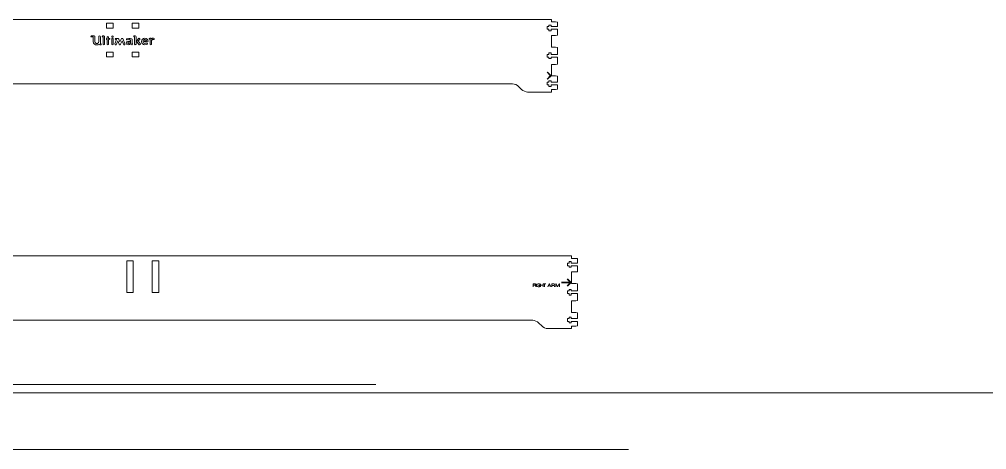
# Model space of a CAD drawing. Header units: millimetres. Extents: x -1390 to 6316, y -1840 to 2435.
# Drawn here: x 938 to 1682, y -700 to -369 of the extents above; entities that cross this region are included whole.
import ezdxf

# ---------------------------------------------------------------- set-up
doc = ezdxf.new("R2010")
doc.units = ezdxf.units.MM
for name, color, linetype, lineweight, true_color in [('New Front Stage', 1, 'CONTINUOUS', 0, 0xff0000), ('New Front Stage Text', 5, 'CONTINUOUS', 0, 0x0000ff), ('New Rear Stage', 1, 'CONTINUOUS', 0, 0xff0000), ('New Rear Stage Text', 5, 'CONTINUOUS', 0, 0x0000ff), ('Referance lines', 3, 'CONTINUOUS', 0, 0x00ff00)]:
    doc.layers.add(name, color=color, linetype=linetype, lineweight=lineweight, true_color=true_color)

msp = doc.modelspace()

# ---------------------------------------------------------------- linework, layer by layer
at = {"layer": 'New Front Stage', "color": 1, "true_color": 0xff0000}
for p, q in [((1347.36, -368.99), (694.54, -368.99)), ((1277.04, -418.59), (724.71, -418.59))]:
    msp.add_line(p, q, dxfattribs=at)
for points in [[(1005.26, -375.79), (1005.26, -371.96), (1010.38, -371.96), (1010.38, -375.79), (1005.26, -375.79), (1005.26, -375.79)], [(1024.87, -375.79), (1024.87, -371.96), (1029.99, -371.96), (1029.99, -375.79), (1024.87, -375.79), (1024.87, -375.79)], [(1347.36, -368.99), (1347.36, -371.01), (1350.61, -371.01), (1352.08, -371.21), (1352.08, -374.59), (1347.17, -374.59), (1347.17, -373.47), (1345.49, -373.47), (1345.49, -374.59), (1344.27, -374.59), (1344.27, -376.67), (1345.49, -376.67), (1345.49, -377.79), (1347.17, -377.79), (1347.17, -376.67), (1352.08, -376.67), (1352.08, -381.25), (1350.61, -381.45), (1347.36, -381.45), (1347.36, -390.39), (1350.61, -390.39), (1352.08, -390.59), (1352.08, -395.97), (1347.17, -395.97), (1347.17, -394.85), (1345.49, -394.85), (1345.49, -395.97), (1344.27, -395.97), (1344.27, -398.05), (1345.49, -398.05), (1345.49, -399.17), (1347.17, -399.17), (1347.17, -398.05), (1352.08, -398.05), (1352.08, -403.43), (1350.61, -403.63), (1347.36, -403.63), (1347.36, -412.57), (1350.61, -412.57), (1352.08, -412.77), (1352.08, -417.35), (1347.17, -417.35), (1347.17, -416.23), (1345.49, -416.23), (1345.49, -417.35), (1344.27, -417.35), (1344.27, -419.43), (1345.49, -419.43), (1345.49, -420.55), (1347.17, -420.55), (1347.17, -419.43), (1352.08, -419.43), (1352.08, -422.81), (1350.61, -423.01), (1347.36, -423.01), (1347.36, -424.99), (1329.14, -424.99)], [(995.6, -381.73), (993.66, -381.73), (993.66, -381.73)], [(993.66, -382.5), (994.92, -382.5), (994.92, -386.01)], [(996.31, -386.13), (996.31, -382.43)], [(999.26, -382.43), (999.26, -386.13)], [(1000.72, -387.83), (1000.65, -387.83), (1000.64, -386.11)], [(1000.65, -386.01), (1000.65, -382.43)], [(1003.09, -381.73), (1002.36, -381.73), (1002.36, -381.73)], [(1002.36, -382.5), (1002.54, -382.5), (1002.54, -387.98)], [(1003.75, -387.98), (1003.75, -382.35)], [(1005.53, -384.48), (1005.61, -384.48), (1005.63, -384.56), (1005.63, -388.01)], [(1005.63, -382.8), (1005.63, -383.71), (1005.55, -383.71)], [(1006.24, -382.19), (1006.24, -382.19)], [(1007.34, -383.71), (1006.85, -383.71), (1006.85, -382.8)], [(1006.85, -388.01), (1006.85, -384.46), (1007.34, -384.46)], [(1009.23, -384.2), (1009.23, -387.98)], [(1009.84, -381.7), (1009.84, -381.7)], [(1009.84, -383.59), (1009.84, -383.59)], [(1010.44, -387.98), (1010.44, -384.2)], [(1012.32, -384.44), (1012.94, -384.44), (1011.75, -387.75)], [(1013.68, -383.67), (1012.32, -383.67)], [(1012.89, -388.16), (1013.85, -385.46), (1013.85, -385.46)], [(1013.83, -383.68), (1013.82, -383.68), (1013.77, -383.68)], [(1013.85, -385.46), (1014.99, -388.17)], [(1016.45, -384.23), (1015.54, -386.38), (1014.63, -384.23)], [(1016.09, -388.17), (1017.23, -385.46), (1018.19, -388.16)], [(1019.33, -387.75), (1018.07, -384.25)], [(1021.08, -384.77), (1022.45, -384.56), (1022.85, -384.56)], [(1022.28, -383.68), (1021.1, -383.88)], [(1023.79, -385.09), (1023.79, -386.77)], [(1025.01, -387.22), (1025.01, -384.92)], [(1027.24, -381.73), (1026.5, -381.73), (1026.5, -381.73)], [(1026.5, -382.5), (1026.75, -382.5), (1026.75, -387.98)], [(1027.36, -381.74), (1027.31, -381.74)], [(1027.97, -387.98), (1027.97, -382.35)], [(1029.88, -383.83), (1028.69, -385.15)], [(1028.84, -386.46), (1030.14, -388.3)], [(1031.14, -387.6), (1029.68, -385.64), (1030.76, -384.51)], [(1030.35, -383.59), (1030.35, -383.59)], [(1034.53, -386.27), (1034.55, -386.28)], [(1036.02, -385.52), (1036.03, -385.6), (1034.61, -385.6)], [(1034.61, -386.28), (1036.45, -386.28)], [(1034.76, -383.59), (1034.76, -383.59)], [(1036.53, -386.27), (1036.64, -386.27)], [(1039.17, -383.58), (1038.43, -383.58), (1038.43, -383.58)], [(1038.43, -384.35), (1038.68, -384.35), (1038.68, -387.98)], [(1039.29, -383.59), (1039.25, -383.59)], [(1040.02, -384), (1039.94, -384.28), (1039.87, -384)], [(1039.9, -387.98), (1039.9, -385.18), (1040.68, -384.59), (1041.38, -384.59)], [(1041.38, -383.57), (1040.59, -383.57)], [(999.75, -388.09), (999.88, -388), (999.88, -388.21)], [(1000.26, -388.6), (1000.72, -388.6)], [(1005.26, -397.94), (1005.26, -394.11), (1010.38, -394.11), (1010.38, -397.94), (1005.26, -397.94), (1005.26, -397.94)], [(1015.1, -388.34), (1015.12, -388.36)], [(1015.4, -388.52), (1015.42, -388.6), (1015.44, -388.52)], [(1015.64, -388.52), (1015.69, -388.59), (1015.68, -388.52)], [(1015.96, -388.36), (1015.98, -388.34)], [(1023.74, -387.82), (1023.87, -387.68), (1023.87, -387.68)], [(1023.87, -387.68), (1023.88, -387.86)], [(1024.87, -397.94), (1024.87, -394.11), (1029.99, -394.11), (1029.99, -397.94), (1024.87, -397.94), (1024.87, -397.94)], [(1036.33, -387.44), (1034.81, -387.67)], [(1034.81, -388.59), (1036.31, -388.38)], [(1317.55, -418.59), (1269.87, -418.59)], [(1324.49, -422.83), (1322.2, -420.75)]]:
    msp.add_lwpolyline(points, dxfattribs=at)
for points in [[(993.66, -381.73), (993.45, -381.73), (993.28, -381.9), (993.28, -382.12)], [(993.28, -382.12), (993.28, -382.33), (993.45, -382.5), (993.66, -382.5)], [(994.92, -386.01), (994.92, -388.17), (996.48, -388.63), (997.79, -388.63)], [(995.71, -381.75), (995.66, -381.73), (995.63, -381.73), (995.6, -381.73)], [(996.31, -382.43), (996.31, -382.05), (996.08, -381.78), (995.71, -381.75)], [(997.79, -387.54), (996.82, -387.54), (996.31, -387.05), (996.31, -386.13)], [(999.26, -386.13), (999.26, -387.05), (998.75, -387.54), (997.79, -387.54)], [(999.95, -381.74), (999.53, -381.74), (999.26, -382.01), (999.26, -382.43)], [(1000.65, -382.43), (1000.65, -382.01), (1000.37, -381.74), (999.95, -381.74)], [(1000.64, -386.11), (1000.65, -386.08), (1000.65, -386.04), (1000.65, -386.01)], [(1002.36, -381.73), (1002.14, -381.73), (1001.97, -381.9), (1001.97, -382.12)], [(1001.97, -382.12), (1001.97, -382.33), (1002.14, -382.5), (1002.36, -382.5)], [(1003.18, -381.74), (1003.14, -381.73), (1003.12, -381.73), (1003.09, -381.73)], [(1003.75, -382.35), (1003.75, -381.97), (1003.55, -381.76), (1003.18, -381.74)], [(1005.55, -383.71), (1005.32, -383.71), (1005.15, -383.88), (1005.15, -384.1)], [(1005.15, -384.1), (1005.15, -384.31), (1005.32, -384.48), (1005.53, -384.48)], [(1006.24, -382.19), (1005.85, -382.19), (1005.63, -382.41), (1005.63, -382.8)], [(1006.85, -382.8), (1006.85, -382.41), (1006.63, -382.19), (1006.24, -382.19)], [(1007.88, -384.08), (1007.88, -383.89), (1007.81, -383.71), (1007.34, -383.71)], [(1007.34, -384.46), (1007.81, -384.46), (1007.88, -384.28), (1007.88, -384.08)], [(1009.84, -381.7), (1009.49, -381.7), (1009.2, -381.99), (1009.2, -382.34)], [(1009.2, -382.34), (1009.2, -382.69), (1009.49, -382.97), (1009.84, -382.97)], [(1009.84, -383.59), (1009.42, -383.59), (1009.23, -383.78), (1009.23, -384.2)], [(1010.47, -382.34), (1010.47, -381.99), (1010.19, -381.7), (1009.84, -381.7)], [(1009.84, -382.97), (1010.19, -382.97), (1010.47, -382.69), (1010.47, -382.34)], [(1010.44, -384.2), (1010.44, -383.79), (1010.25, -383.59), (1009.84, -383.59)], [(1012.32, -383.67), (1012.11, -383.67), (1011.93, -383.84), (1011.93, -384.06)], [(1011.93, -384.06), (1011.93, -384.27), (1012.11, -384.44), (1012.32, -384.44)], [(1013.77, -383.68), (1013.74, -383.68), (1013.71, -383.67), (1013.68, -383.67)], [(1014.63, -384.23), (1014.51, -383.9), (1014.18, -383.69), (1013.83, -383.68)], [(1017.26, -383.68), (1016.9, -383.68), (1016.57, -383.9), (1016.45, -384.23)], [(1018.07, -384.25), (1017.95, -383.91), (1017.62, -383.68), (1017.26, -383.68)], [(1022.3, -385.77), (1020.99, -385.92), (1020.45, -386.35), (1020.45, -387.27)], [(1021.1, -383.88), (1020.88, -383.92), (1020.62, -384.04), (1020.62, -384.35)], [(1020.62, -384.35), (1020.62, -384.53), (1020.74, -384.81), (1021.08, -384.77)], [(1021.67, -387.2), (1021.67, -386.66), (1022.15, -386.52), (1022.61, -386.45)], [(1025.01, -384.92), (1025.01, -384.05), (1024.19, -383.68), (1022.28, -383.68)], [(1022.36, -385.76), (1022.32, -385.76), (1022.3, -385.77), (1022.3, -385.77)], [(1022.84, -386.06), (1022.77, -385.8), (1022.51, -385.76), (1022.36, -385.76)], [(1023.79, -386.77), (1023.79, -387.29), (1023.34, -387.84), (1022.5, -387.84)], [(1022.61, -386.45), (1022.61, -386.45), (1022.75, -386.42), (1022.82, -386.31)], [(1022.61, -386.45), (1022.61, -386.45), (1022.61, -386.45), (1022.61, -386.45)], [(1022.82, -386.31), (1022.86, -386.24), (1022.86, -386.16), (1022.84, -386.06)], [(1022.85, -384.56), (1023.16, -384.56), (1023.79, -384.56), (1023.79, -385.09)], [(1026.5, -381.73), (1026.29, -381.73), (1026.12, -381.9), (1026.12, -382.12)], [(1026.12, -382.12), (1026.12, -382.33), (1026.29, -382.5), (1026.5, -382.5)], [(1027.31, -381.74), (1027.29, -381.73), (1027.26, -381.73), (1027.24, -381.73)], [(1027.97, -382.35), (1027.97, -381.95), (1027.75, -381.74), (1027.36, -381.74)], [(1028.69, -385.15), (1028.68, -385.16), (1028.49, -385.34), (1028.49, -385.7)], [(1028.49, -385.7), (1028.49, -386.08), (1028.84, -386.46), (1028.84, -386.46)], [(1030.35, -383.59), (1030.15, -383.59), (1029.98, -383.72), (1029.88, -383.83)], [(1030.92, -384.13), (1030.92, -383.82), (1030.62, -383.59), (1030.35, -383.59)], [(1030.76, -384.51), (1030.86, -384.39), (1030.92, -384.33), (1030.92, -384.13)], [(1034.76, -383.59), (1033.21, -383.59), (1032.25, -384.58), (1032.25, -386.18)], [(1032.25, -386.18), (1032.25, -387.29), (1032.92, -388.59), (1034.81, -388.59)], [(1033.47, -386.35), (1033.46, -386.31), (1033.35, -385.34), (1033.86, -384.78)], [(1034.81, -387.67), (1034.01, -387.67), (1033.47, -387.14), (1033.47, -386.35)], [(1033.86, -384.78), (1034.08, -384.52), (1034.4, -384.39), (1034.79, -384.39)], [(1034.61, -385.6), (1034.42, -385.6), (1034.27, -385.76), (1034.27, -385.94)], [(1034.27, -385.94), (1034.27, -386.1), (1034.37, -386.23), (1034.53, -386.27)], [(1034.55, -386.28), (1034.58, -386.28), (1034.59, -386.28), (1034.61, -386.28)], [(1037.16, -385.75), (1037.16, -384.7), (1036.32, -383.59), (1034.76, -383.59)], [(1034.79, -384.39), (1035.42, -384.39), (1035.92, -384.85), (1036.02, -385.52)], [(1036.45, -386.28), (1036.47, -386.28), (1036.5, -386.28), (1036.53, -386.27)], [(1036.64, -386.27), (1037.07, -386.27), (1037.16, -386.17), (1037.16, -385.75)], [(1038.43, -383.58), (1038.22, -383.58), (1038.05, -383.75), (1038.05, -383.97)], [(1038.05, -383.97), (1038.05, -384.18), (1038.22, -384.35), (1038.43, -384.35)], [(1039.25, -383.59), (1039.22, -383.58), (1039.19, -383.58), (1039.17, -383.58)], [(1039.87, -384), (1039.81, -383.73), (1039.6, -383.59), (1039.29, -383.59)], [(1040.59, -383.57), (1040.33, -383.57), (1040.09, -383.75), (1040.02, -384)], [(1041.98, -384.17), (1041.98, -383.84), (1041.71, -383.57), (1041.38, -383.57)], [(1041.38, -384.59), (1041.78, -384.59), (1041.98, -384.45), (1041.98, -384.17)], [(997.79, -388.63), (998.61, -388.63), (999.27, -388.45), (999.75, -388.09)], [(999.88, -388.21), (999.88, -388.42), (1000.05, -388.6), (1000.26, -388.6)], [(1001.11, -388.21), (1001.11, -388), (1000.94, -387.83), (1000.72, -387.83)], [(1000.72, -388.6), (1000.94, -388.6), (1001.11, -388.42), (1001.11, -388.21)], [(1002.54, -387.98), (1002.54, -388.37), (1002.75, -388.59), (1003.15, -388.59)], [(1003.15, -388.59), (1003.54, -388.59), (1003.75, -388.37), (1003.75, -387.98)], [(1005.63, -388.01), (1005.63, -388.4), (1005.85, -388.62), (1006.24, -388.62)], [(1006.24, -388.62), (1006.63, -388.62), (1006.85, -388.4), (1006.85, -388.01)], [(1009.23, -387.98), (1009.23, -388.39), (1009.43, -388.59), (1009.84, -388.59)], [(1009.84, -388.59), (1010.25, -388.59), (1010.44, -388.39), (1010.44, -387.98)], [(1011.75, -387.75), (1011.64, -388.07), (1011.81, -388.41), (1012.12, -388.52)], [(1012.12, -388.52), (1012.42, -388.63), (1012.78, -388.46), (1012.89, -388.16)], [(1014.99, -388.17), (1015, -388.2), (1015.02, -388.23), (1015.03, -388.26)], [(1015.03, -388.26), (1015.07, -388.3), (1015.08, -388.32), (1015.1, -388.34)], [(1015.12, -388.36), (1015.14, -388.38), (1015.16, -388.4), (1015.19, -388.42)], [(1015.19, -388.42), (1015.24, -388.45), (1015.27, -388.47), (1015.3, -388.48)], [(1015.3, -388.48), (1015.35, -388.5), (1015.38, -388.51), (1015.4, -388.52)], [(1015.44, -388.52), (1015.51, -388.54), (1015.58, -388.54), (1015.64, -388.52)], [(1015.68, -388.52), (1015.7, -388.51), (1015.73, -388.5), (1015.75, -388.49)], [(1015.75, -388.49), (1015.81, -388.47), (1015.84, -388.45), (1015.87, -388.43)], [(1015.87, -388.43), (1015.92, -388.4), (1015.94, -388.38), (1015.96, -388.36)], [(1015.98, -388.34), (1016, -388.32), (1016.01, -388.3), (1016.03, -388.28)], [(1016.03, -388.28), (1016.06, -388.23), (1016.08, -388.2), (1016.09, -388.17)], [(1018.19, -388.16), (1018.3, -388.46), (1018.65, -388.63), (1018.96, -388.52)], [(1018.96, -388.52), (1019.27, -388.41), (1019.44, -388.07), (1019.33, -387.75)], [(1020.45, -387.27), (1020.45, -388.09), (1021.2, -388.59), (1021.92, -388.59)], [(1022.5, -387.84), (1022.02, -387.84), (1021.67, -387.57), (1021.67, -387.2)], [(1021.92, -388.59), (1022.69, -388.59), (1023.27, -388.34), (1023.74, -387.82)], [(1023.88, -387.86), (1023.9, -388.34), (1024.14, -388.59), (1024.61, -388.59)], [(1024.61, -388.59), (1024.87, -388.59), (1025.15, -388.42), (1025.15, -388.14)], [(1025.11, -387.92), (1025.07, -387.78), (1025.01, -387.59), (1025.01, -387.22)], [(1025.15, -388.14), (1025.15, -388.07), (1025.13, -388.01), (1025.11, -387.92)], [(1026.75, -387.98), (1026.75, -388.37), (1026.96, -388.59), (1027.36, -388.59)], [(1027.36, -388.59), (1027.75, -388.59), (1027.97, -388.37), (1027.97, -387.98)], [(1030.14, -388.3), (1030.27, -388.49), (1030.46, -388.59), (1030.7, -388.59)], [(1030.7, -388.59), (1031.01, -388.59), (1031.27, -388.32), (1031.27, -388)], [(1031.27, -388), (1031.27, -387.85), (1031.23, -387.72), (1031.14, -387.6)], [(1036.31, -388.38), (1036.59, -388.33), (1036.87, -388.13), (1036.83, -387.8)], [(1036.83, -387.8), (1036.81, -387.6), (1036.66, -387.39), (1036.33, -387.44)], [(1038.68, -387.98), (1038.68, -388.37), (1038.9, -388.59), (1039.29, -388.59)], [(1039.29, -388.59), (1039.68, -388.59), (1039.9, -388.37), (1039.9, -387.98)], [(1322.2, -420.75), (1321.2, -419.56), (1319.11, -418.59), (1317.55, -418.59)], [(1329.14, -424.99), (1327.58, -424.99), (1325.49, -424.02), (1324.49, -422.83)]]:
    msp.add_open_spline(points, degree=3, dxfattribs=at)
at = {"layer": 'New Front Stage Text', "color": 5, "true_color": 0x0000ff}
for points in [[(1346.5, -412.54), (1344.1, -414.94)], [(1344.11, -409.74), (1346.5, -412.14)], [(1344.41, -409.55), (1347.19, -412.34), (1344.41, -415.12)]]:
    msp.add_lwpolyline(points, dxfattribs=at)
at = {"layer": 'New Rear Stage', "color": 1, "true_color": 0xff0000}
for p, q in [((710.04, -550.86), (1362.83, -550.86)), ((1360.96, -556.46), (1359.74, -556.46)), ((1359.74, -556.46), (1359.74, -558.54)), ((1362.64, -555.34), (1360.96, -555.34)), ((1360.96, -555.34), (1360.96, -556.46)), ((1362.64, -556.46), (1362.64, -555.34)), ((1367.55, -556.46), (1362.64, -556.46)), ((1362.83, -550.86), (1362.83, -552.88)), ((1362.83, -552.88), (1366.09, -552.88)), ((1366.09, -552.88), (1367.55, -553.08)), ((1367.55, -553.08), (1367.55, -556.46)), ((1359.74, -558.54), (1360.96, -558.54)), ((1360.96, -558.54), (1360.96, -559.66)), ((1360.96, -559.66), (1362.64, -559.66)), ((1362.64, -559.66), (1362.64, -558.54)), ((1362.64, -558.54), (1367.55, -558.54)), ((1366.09, -563.32), (1362.83, -563.32)), ((1362.83, -563.32), (1362.83, -572.26)), ((1367.55, -563.12), (1366.09, -563.32)), ((1367.55, -558.54), (1367.55, -563.12)), ((1362.83, -572.26), (1366.09, -572.26)), ((1366.09, -572.26), (1367.55, -572.46)), ((1367.55, -572.46), (1367.55, -577.84)), ((1360.96, -577.84), (1359.74, -577.84)), ((1359.74, -577.84), (1359.74, -579.92)), ((1359.74, -579.92), (1360.96, -579.92)), ((1362.64, -576.72), (1360.96, -576.72)), ((1360.96, -576.72), (1360.96, -577.84)), ((1360.96, -579.92), (1360.96, -581.04)), ((1362.64, -577.84), (1362.64, -576.72)), ((1367.55, -577.84), (1362.64, -577.84)), ((1362.64, -581.04), (1362.64, -579.92)), ((1362.64, -579.92), (1367.55, -579.92)), ((1367.55, -579.92), (1367.55, -585.3)), ((1360.96, -581.04), (1362.64, -581.04)), ((1366.09, -585.5), (1362.83, -585.5)), ((1362.83, -585.5), (1362.83, -594.44)), ((1367.55, -585.3), (1366.09, -585.5)), ((1362.83, -594.44), (1366.09, -594.44)), ((1366.09, -594.44), (1367.55, -594.64)), ((1367.55, -594.64), (1367.55, -599.22)), ((1292.37, -600.46), (740.04, -600.46)), ((1360.96, -599.22), (1359.74, -599.22)), ((1359.74, -599.22), (1359.74, -601.3)), ((1359.74, -601.3), (1360.96, -601.3)), ((1362.64, -598.1), (1360.96, -598.1)), ((1360.96, -598.1), (1360.96, -599.22)), ((1360.96, -601.3), (1360.96, -602.42)), ((1360.96, -602.42), (1362.64, -602.42)), ((1362.64, -599.22), (1362.64, -598.1)), ((1367.55, -599.22), (1362.64, -599.22)), ((1362.64, -602.42), (1362.64, -601.3)), ((1362.64, -601.3), (1367.55, -601.3)), ((1367.55, -601.3), (1367.55, -604.68)), ((1362.83, -606.86), (1344.61, -606.86)), ((1366.09, -604.88), (1362.83, -604.88)), ((1362.83, -604.88), (1362.83, -606.86)), ((1367.55, -604.68), (1366.09, -604.88))]:
    msp.add_line(p, q, dxfattribs=at)
for points in [[(1025.81, -554.63), (1025.81, -579.02), (1020.85, -579.02), (1020.85, -554.63), (1025.81, -554.63), (1025.81, -554.63)], [(1045.42, -554.63), (1045.42, -579.02), (1040.46, -579.02), (1040.46, -554.63), (1045.42, -554.63), (1045.42, -554.63)], [(1285.34, -600.46), (1333.02, -600.46)], [(1337.67, -602.62), (1339.96, -604.7)], [(1344.61, -606.86), (1362.83, -606.86), (1362.83, -606.86)]]:
    msp.add_lwpolyline(points, dxfattribs=at)
for points in [[(1333.02, -600.46), (1334.58, -600.46), (1336.67, -601.43), (1337.67, -602.62)], [(1339.96, -604.7), (1340.96, -605.89), (1343.06, -606.86), (1344.61, -606.86)]]:
    msp.add_open_spline(points, degree=3, dxfattribs=at)
at = {"layer": 'New Rear Stage Text', "color": 5, "true_color": 0x0000ff}
for points in [[(1333.44, -574.72), (1333.44, -572.33), (1334.75, -572.33)], [(1335.81, -572.33), (1335.81, -574.72)], [(1338.92, -574.72), (1338.92, -572.33)], [(1340.96, -572.33), (1340.96, -574.72)], [(1341.13, -572.33), (1343.19, -572.33)], [(1342.12, -574.72), (1342.12, -572.35)], [(1344.67, -574.78), (1345.78, -572.37), (1345.87, -572.37), (1346.98, -574.78)], [(1347.8, -574.78), (1347.8, -572.37), (1349.13, -572.37)], [(1350.83, -574.78), (1350.83, -572.37), (1350.94, -572.37), (1352.21, -574.71), (1352.22, -574.71), (1353.48, -572.37), (1353.59, -572.37), (1353.59, -574.78)], [(1359.4, -568.76), (1361.8, -571.15), (1355.26, -571.15)], [(1355.26, -571.55), (1361.8, -571.55), (1359.4, -573.95)], [(1359.7, -568.57), (1362.48, -571.35), (1359.7, -574.13)], [(1334.84, -573.55), (1333.44, -573.56)], [(1334.84, -573.55), (1334.84, -573.55)], [(1337.43, -573.65), (1338.55, -573.65), (1338.55, -574.77)], [(1338.92, -573.44), (1340.96, -573.44)], [(1346.61, -573.98), (1345.03, -573.98)], [(1349.22, -573.6), (1349.21, -573.61), (1347.8, -573.61)]]:
    msp.add_lwpolyline(points, dxfattribs=at)
for points in [[(1334.75, -572.33), (1335.23, -572.33), (1335.41, -572.55), (1335.41, -572.98)], [(1336.1, -573.57), (1336.1, -572.78), (1336.66, -572.33), (1337.34, -572.33)], [(1337.34, -572.33), (1338.09, -572.33), (1338.43, -572.66), (1338.52, -573.12)], [(1349.13, -572.37), (1349.61, -572.37), (1349.79, -572.6), (1349.79, -573.03)], [(1335.41, -572.98), (1335.41, -573.21), (1335.26, -573.52), (1334.84, -573.55)], [(1334.84, -573.55), (1335.21, -573.56), (1335.37, -573.73), (1335.37, -574.06)], [(1335.37, -574.06), (1335.37, -574.14), (1335.37, -574.62), (1335.42, -574.72)], [(1337.34, -574.82), (1336.66, -574.82), (1336.1, -574.36), (1336.1, -573.57)], [(1338.47, -574.05), (1338.3, -574.6), (1337.84, -574.82), (1337.34, -574.82)], [(1338.55, -573.65), (1338.52, -573.93), (1338.47, -574.05), (1338.47, -574.05)], [(1349.21, -573.61), (1349.59, -573.61), (1349.75, -573.78), (1349.75, -574.12)], [(1349.79, -573.03), (1349.79, -573.26), (1349.64, -573.58), (1349.22, -573.6)], [(1349.75, -574.12), (1349.75, -574.2), (1349.75, -574.68), (1349.8, -574.78)]]:
    msp.add_open_spline(points, degree=3, dxfattribs=at)
at = {"layer": 'Referance lines'}
for p, q in [((-340, -650), (1212.33, -650)), ((-187.33, -656.25), (1812.67, -656.25)), ((-593.22, -700), (1406.78, -700)), ((-593.22, -700), (1406.78, -700))]:
    msp.add_line(p, q, dxfattribs=at)

doc.saveas('drawing.dxf')
